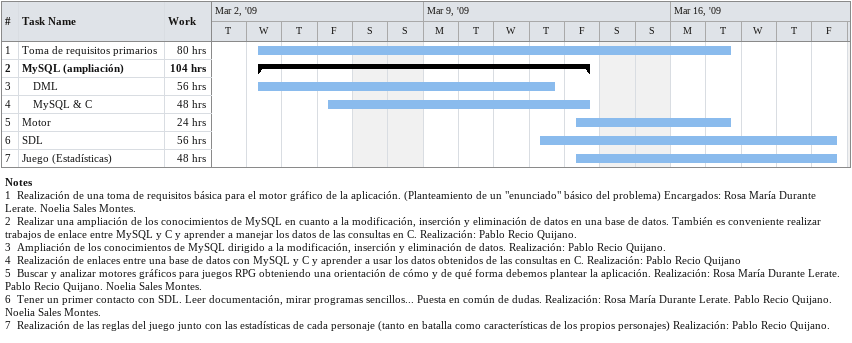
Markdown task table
| ID | Level | Task | Start | Finish | Work (h) |
|---|---|---|---|---|---|
| 1 | 1 | Toma de requisitos primarios | 2009-03-04 | 2009-03-17 | 80 |
| 2 | 1 | **MySQL (ampliación)** | 2009-03-04 | 2009-03-13 | 104 |
| 3 | 2 | DML | 2009-03-04 | 2009-03-12 | 56 |
| 4 | 2 | MySQL & C | 2009-03-06 | 2009-03-13 | 48 |
| 5 | 1 | Motor | 2009-03-13 | 2009-03-17 | 24 |
| 6 | 1 | SDL | 2009-03-12 | 2009-03-20 | 56 |
| 7 | 1 | Juego (Estadísticas) | 2009-03-13 | 2009-03-20 | 48 |

Notes
- 1: Realización de una toma de requisitos básica para el motor gráfico de la aplicación. (Planteamiento de un "enunciado" básico del problema) Encargados: Rosa María Durante Lerate. Noelia Sales Montes.
- 2: Realizar una ampliación de los conocimientos de MySQL en cuanto a la modificación, inserción y eliminación de datos en una base de datos. También es conveniente realizar trabajos de enlace entre MySQL y C y aprender a manejar los datos de las consultas en C. Realización: Pablo Recio Quijano.
- 3: Ampliación de los conocimientos de MySQL dirigido a la modificación, inserción y eliminación de datos. Realización: Pablo Recio Quijano.
- 4: Realización de enlaces entre una base de datos con MySQL y C y aprender a usar los datos obtenidos de las consultas en C. Realización: Pablo Recio Quijano
- 5: Buscar y analizar motores gráficos para juegos RPG obteniendo una orientación de cómo y de qué forma debemos plantear la aplicación. Realización: Rosa María Durante Lerate. Pablo Recio Quijano. Noelia Sales Montes.
- 6: Tener un primer contacto con SDL. Leer documentación, mirar programas sencillos... Puesta en común de dudas. Realización: Rosa María Durante Lerate. Pablo Recio Quijano. Noelia Sales Montes.
- 7: Realización de las reglas del juego junto con las estadísticas de cada personaje (tanto en batalla como características de los propios personajes) Realización: Pablo Recio Quijano.
